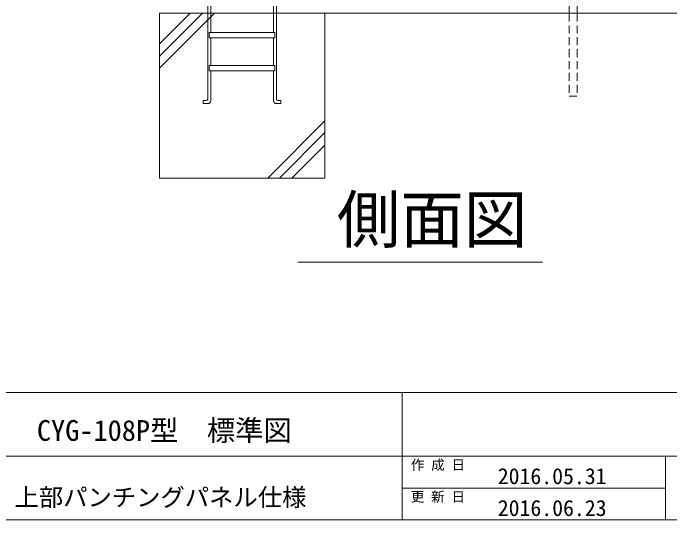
# Model space of a CAD drawing. Units: millimetres, scale not verified. Extents: x -10338 to 10338, y -7128 to 7128.
# Drawn here: x 2230 to 6204, y -7128 to -4061 of the extents above; entities that cross this region are included whole.
import ezdxf
from ezdxf.enums import TextEntityAlignment as Align

# ---------------------------------------------------------------- set-up
doc = ezdxf.new("R2010")
doc.units = ezdxf.units.MM
doc.header["$LTSCALE"] = 40
doc.linetypes.add('DASHED1', pattern=[1.8, 1.2, -0.6])
for name, color, linetype, lineweight in [('0-4_CYG-144', 7, 'Continuous', 9), ('0-5_CYG-36', 7, 'Continuous', 9), ('0-9_TEXT', 7, 'Continuous', 9), ('0-C_図面枠', 7, 'Continuous', 9)]:
    doc.layers.add(name, color=color, linetype=linetype, lineweight=lineweight)
doc.styles.add('ＭＳ ゴシック', font='')
doc.styles.get('ＭＳ ゴシック').set_extended_font_data('MS Gothic')

msp = doc.modelspace()

# ---------------------------------------------------------------- linework, layer by layer
at = {"layer": '0-4_CYG-144'}
for p, q in [((3114.82, -4322.63), (3376.11, -4061.44)), ((3114.82, -4248.03), (3300.12, -4062.73)), ((3115.75, -4393.7), (3447.91, -4061.44)), ((4115.75, -4061.44), (4115.75, -5059.12)), ((3770.34, -5059.12), (4115.75, -4713.6)), ((3842.32, -5059.12), (4114.84, -4786.32)), ((3916.89, -5059.12), (4115.75, -4860.14))]:
    msp.add_line(p, q, dxfattribs=at)
msp.add_lwpolyline([(3115.75, -4061.44), (3115.75, -5059.12), (4115.75, -5059.12)], dxfattribs=at)
at = {"layer": '0-5_CYG-36'}
for p, q in [((5642.66, -4063.54), (5642.66, -3797.66)), ((3407.54, -4011.69), (3407.54, -4581.79)), ((3425.44, -4178.84), (3425.44, -4011.69)), ((3805.51, -4013.68), (3805.51, -4178.84)), ((3823.42, -4581.79), (3823.42, -4013.68)), ((5594.06, -4062.6), (5594.06, -4018.21)), ((6357.16, -4061.44), (3115.75, -4061.44)), ((3425.44, -4377.83), (3425.44, -4210.68)), ((3805.51, -4210.68), (3805.51, -4377.83)), ((3425.44, -4590.74), (3425.44, -4409.66)), ((3805.51, -4409.66), (3805.51, -4590.74)), ((3407.54, -4608.65), (3380.67, -4608.65)), ((3823.42, -4608.65), (3850.28, -4608.65))]:
    msp.add_line(p, q, dxfattribs=at)
at = {"layer": '0-5_CYG-36', "linetype": 'DASHED1'}
for p, q in [((5594.06, -4063.54), (5594.06, -4563.46)), ((5642.66, -4063.54), (5642.66, -4563.46)), ((5594.06, -4563.46), (5642.66, -4563.46))]:
    msp.add_line(p, q, dxfattribs=at)
at = {"layer": '0-5_CYG-36'}
for points in [[(3814.47, -4210.68), (3416.49, -4210.68), (3416.49, -4178.84), (3814.47, -4178.84)], [(3814.47, -4409.66), (3416.49, -4409.66), (3416.49, -4377.83), (3814.47, -4377.83)]]:
    msp.add_lwpolyline(points, close=True, dxfattribs=at)
for points in [[(3380.67, -4608.65), (3380.67, -4590.74), (3398.58, -4590.74)], [(3850.28, -4608.65), (3850.28, -4590.74), (3832.38, -4590.74)]]:
    msp.add_lwpolyline(points, dxfattribs=at)
for centre, radius, start, end in [((3398.58, -4581.79), 8.96, 270, 0), ((3407.54, -4590.74), 17.91, 270, 0), ((3823.42, -4590.74), 17.91, 180, 270), ((3832.38, -4581.79), 8.96, 180, 270)]:
    msp.add_arc(centre, radius, start, end, dxfattribs=at)
at = {"layer": '0-9_TEXT'}
msp.add_line((3952.32, -5567.95), (5433.17, -5567.95), dxfattribs=at)
at = {"layer": '0-C_図面枠'}
for p, q in [((-10338.45, -6357.18), (10338.45, -6357.18)), ((4584.88, -6357.18), (4584.88, -7127.75)), ((1708.09, -6742.47), (10338.45, -6742.47)), ((6177.38, -6742.47), (6177.38, -7127.75)), ((6177.38, -6935.11), (4584.88, -6935.11))]:
    msp.add_line(p, q, dxfattribs=at)
msp.add_lwpolyline([(-10338.45, -7127.75), (10338.45, -7127.75), (10338.45, 7127.75), (-10338.45, 7127.75)], dxfattribs=at)

# ---------------------------------------------------------------- texts
at = {"layer": '0-9_TEXT', "style": 'ＭＳ ゴシック'}
msp.add_text('側面図', height=281.5, dxfattribs=at).set_placement((4189.2, -5535.22), align=Align.BOTTOM_LEFT)
at = {"layer": '0-C_図面枠', "style": 'ＭＳ ゴシック'}
for s, height, p in [('CYG-108P型\u3000標準図', 125.8, (2374.06, -6687.32)), ('作 成 日\u3000', 60.26, (4636.25, -6843.16)), ('2016.05.31', 96.8, (5162.68, -6940.76)), ('上部パンチングパネル仕様', 107.9, (2238.5, -7077.39)), ('更 新 日\u3000', 60.26, (4636.25, -7035.8)), ('2016.06.23', 96.8, (5162.68, -7133.4))]:
    msp.add_text(s, height=height, dxfattribs=at).set_placement(p, align=Align.BOTTOM_LEFT)

doc.saveas('drawing.dxf')
